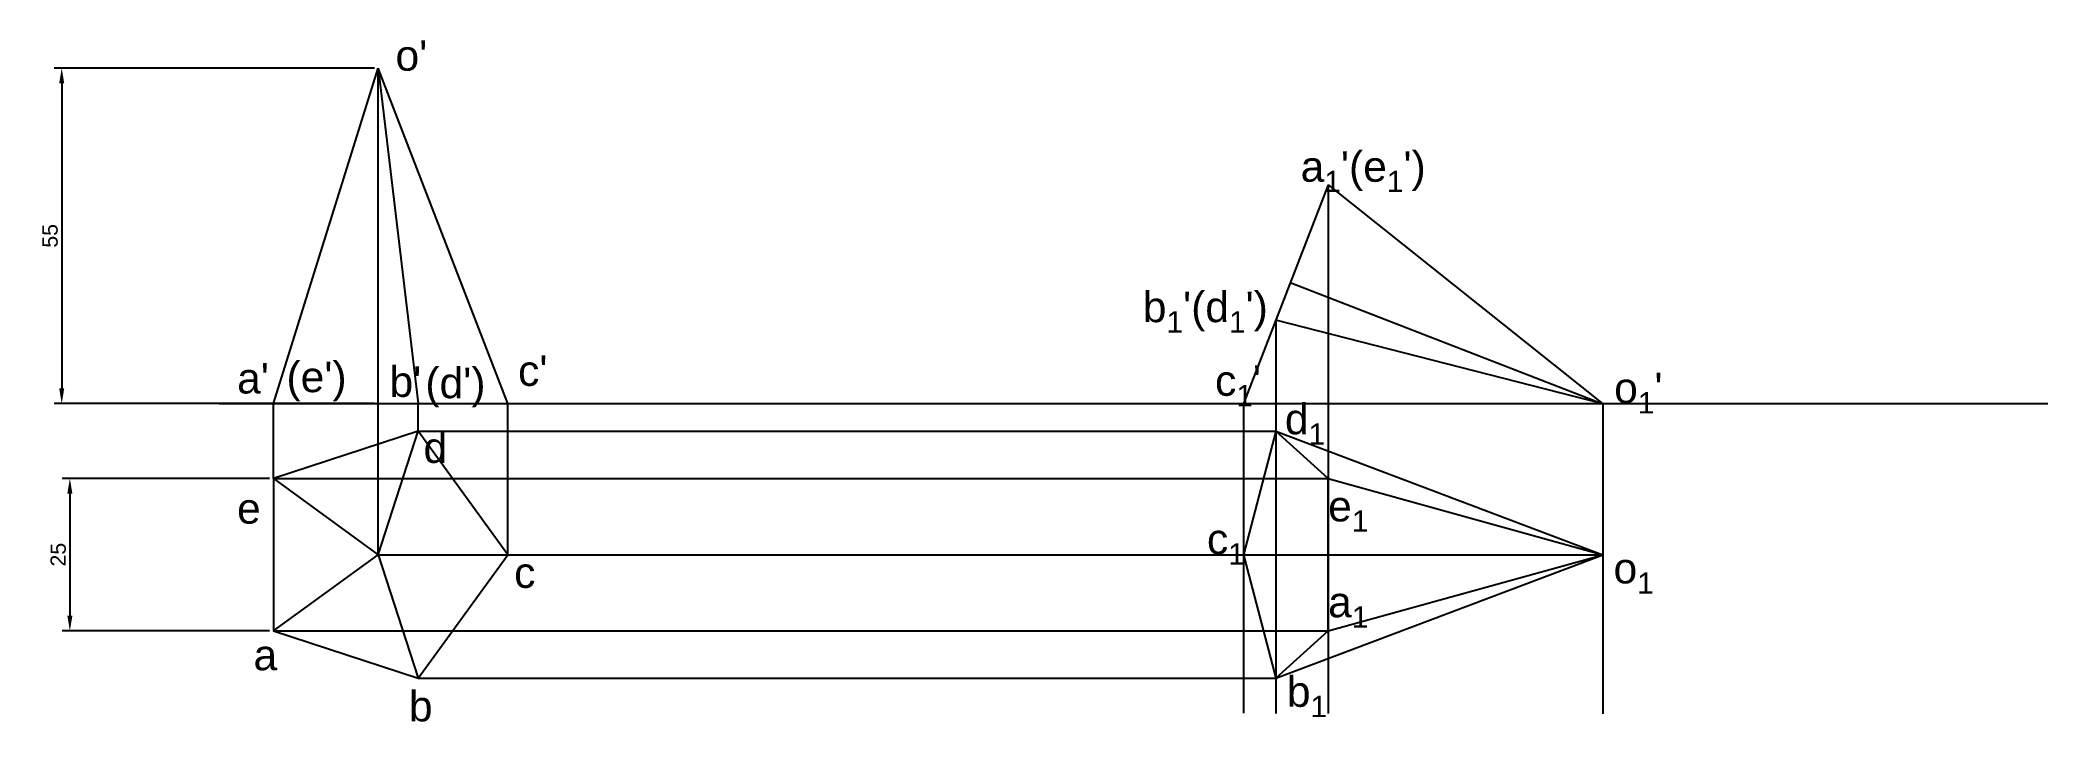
# Model space of a CAD drawing. Header units: millimetres. Extents: x 421 to 750, y 320 to 432.
import ezdxf

# ---------------------------------------------------------------- set-up
doc = ezdxf.new("R2010")
doc.units = ezdxf.units.MM
doc.header["$PDMODE"] = 3
doc.header["$PDSIZE"] = 5
doc.styles.get("Standard").update_dxf_attribs({"font": 'arial.ttf'})
doc.dimstyles.new('ISO-25', dxfattribs={"dimtxt": 2.5, "dimasz": 2.5, "dimexe": 1.25, "dimexo": 0.625, "dimtad": 1, "dimtxsty": 'Standard', "dimcen": 2.5, "dimadec": 0, "dimazin": 0, "dimtfac": 1, "dimtmove": 0, "dimatfit": 3, "dimfxl": 1, "dimarcsym": 0})

# ---------------------------------------------------------------- blocks, each defined once
blk = doc.blocks.new('*D1')
at = {"color": 0, "lineweight": -2, "transparency": 16777216}
for p, q in [((475.51, 426.97), (422.96, 426.97)), ((424.21, 424.47), (424.21, 374.47)), ((475.51, 371.97), (422.96, 371.97))]:
    blk.add_line(p, q, dxfattribs=at)
at = {"color": 0, "transparency": 16777216}
for points in [[(423.79, 424.47), (424.62, 424.47), (424.21, 426.97)], [(423.79, 374.47), (424.62, 374.47), (424.21, 371.97)]]:
    blk.add_solid(points, dxfattribs=at)
at = {"layer": 'Defpoints', "color": 0, "transparency": 16777216}
for p in [(476.13, 426.97), (424.21, 371.97), (476.13, 371.97)]:
    blk.add_point(p, dxfattribs=at)
at = {"color": 0, "transparency": 16777216, "insert": (422.31, 399.47), "char_height": 2.5, "attachment_point": 5, "rotation": 90}
blk.add_mtext('55', dxfattribs=at)
blk = doc.blocks.new('*D2')
at = {"color": 0, "lineweight": -2, "transparency": 16777216}
for p, q in [((458.3, 359.71), (424.29, 359.71)), ((425.54, 357.21), (425.54, 337.21)), ((458.3, 334.71), (424.29, 334.71))]:
    blk.add_line(p, q, dxfattribs=at)
at = {"color": 0, "transparency": 16777216}
for points in [[(425.13, 357.21), (425.96, 357.21), (425.54, 359.71)], [(425.13, 337.21), (425.96, 337.21), (425.54, 334.71)]]:
    blk.add_solid(points, dxfattribs=at)
at = {"layer": 'Defpoints', "color": 0, "transparency": 16777216}
for p in [(458.93, 359.71), (425.54, 334.71), (458.93, 334.71)]:
    blk.add_point(p, dxfattribs=at)
at = {"color": 0, "transparency": 16777216, "insert": (423.64, 347.21), "char_height": 2.5, "attachment_point": 5, "rotation": 90}
blk.add_mtext('25', dxfattribs=at)

msp = doc.modelspace()

# ---------------------------------------------------------------- linework, layer by layer
for p, q in [((458.927, 371.97), (476.132, 426.97)), ((476.132, 371.97), (476.132, 426.97)), ((476.132, 426.97), (482.703, 371.97)), ((497.398, 371.97), (476.132, 426.97)), ((631.967, 407.848), (618.082, 371.97)), ((631.967, 407.848), (677.05, 371.952)), ((631.967, 407.848), (631.967, 321.182)), ((625.757, 391.803), (677.05, 371.952)), ((677.05, 371.952), (623.385, 385.674)), ((623.385, 385.674), (623.385, 321.198)), ((450.04, 371.97), (550.04, 371.97)), ((458.927, 359.707), (458.927, 371.97)), ((458.927, 371.97), (497.398, 371.97)), ((476.132, 347.207), (476.132, 371.97)), ((482.703, 367.432), (482.703, 371.97)), ((482.703, 371.97), (497.398, 371.97)), ((497.398, 347.207), (497.398, 371.97)), ((550.04, 371.97), (750.04, 371.97)), ((618.082, 371.97), (677.05, 371.952)), ((618.082, 371.97), (618.082, 321.208)), ((677.05, 371.952), (677.05, 321.099)), ((476.132, 347.207), (482.703, 367.432)), ((482.703, 367.432), (623.385, 367.432)), ((623.385, 367.432), (618.082, 347.207)), ((631.967, 359.707), (623.385, 367.432)), ((623.385, 367.432), (677.05, 347.207)), ((458.927, 359.707), (476.132, 347.207)), ((458.927, 359.707), (631.967, 359.707)), ((631.967, 334.707), (631.967, 359.707)), ((631.967, 359.707), (677.05, 347.207)), ((458.927, 334.707), (476.132, 347.207)), ((476.132, 347.207), (482.703, 326.981)), ((476.132, 347.207), (497.398, 347.207)), ((476.132, 347.207), (623.385, 347.207)), ((618.082, 347.207), (623.385, 326.981)), ((623.385, 347.207), (677.05, 347.207)), ((623.385, 326.981), (677.05, 347.207)), ((631.967, 334.707), (677.05, 347.207)), ((458.927, 334.707), (631.967, 334.707)), ((623.385, 326.981), (631.967, 334.707)), ((482.703, 326.981), (623.385, 326.981))]:
    msp.add_line(p, q)
msp.add_lwpolyline([(458.927, 359.707), (458.927, 334.707), (482.703, 326.981), (497.398, 347.207), (482.703, 367.432)], close=True)

# ---------------------------------------------------------------- texts
at = {"char_height": 5, "attachment_point": 1}
for s, insert in [("o'", (478.968, 431.541)), ("\\A1;a{\\H0.7x;\\S^ 1;}'(e{\\H0.7x;\\S^ 1;}')", (627.456, 413.339)), ("(e')", (461.078, 378.847)), ("c'", (499.074, 379.873)), ("a'", (452.983, 378.635)), ("b'", (477.984, 378.068)), ("(d')", (483.868, 377.863)), ("\\A1;c{\\H0.7x;\\S^ 1;}'", (613.414, 378.249)), ("\\A1;o{\\H0.7x;\\S^ 1;}'", (678.894, 377.052)), ('\\A1;d{\\H0.7x;\\S^ 1;}', (624.882, 371.95)), ('d', (483.564, 367.251)), ('e', (452.977, 357.295)), ('\\A1;e{\\H0.7x;\\S^ 1;}', (631.967, 357.664)), ('\\A1;c{\\H0.7x;\\S^ 1;}', (612.089, 352.289)), ('\\A1;o{\\H0.7x;\\S^ 1;}', (678.787, 347.5)), ('c', (498.428, 346.768)), ('\\A1;a{\\H0.7x;\\S^ 1;}', (631.967, 341.947)), ('a', (455.672, 333.273)), ('\\A1;b{\\H0.7x;\\S^ 1;}', (625.196, 327.278)), ('b', (481.166, 324.887))]:
    msp.add_mtext(s, dxfattribs=dict(at, insert=insert))
at = {"insert": (601.56, 390.324), "char_height": 5, "width": 4.71692, "attachment_point": 1}
msp.add_mtext("\\A1;b{\\H0.7x;\\S^ 1;}'(d{\\H0.7x;\\S^ 1;}')", dxfattribs=at)

# ---------------------------------------------------------------- dimensions: what is measured, and where the dimension line sits
for base, p1, p2, picture, middle in [((424.207, 371.97), (476.132, 426.97), (476.132, 371.97), '*D1', (422.31, 399.47)), ((425.544, 334.707), (458.927, 359.707), (458.927, 334.707), '*D2', (423.643, 347.207))]:
    dim = msp.add_linear_dim(base=base, p1=p1, p2=p2, angle=90, dimstyle='ISO-25')
    dim.commit()
    dim.dimension.update_dxf_attribs({"geometry": picture, "text_midpoint": middle})

doc.saveas('drawing.dxf')
